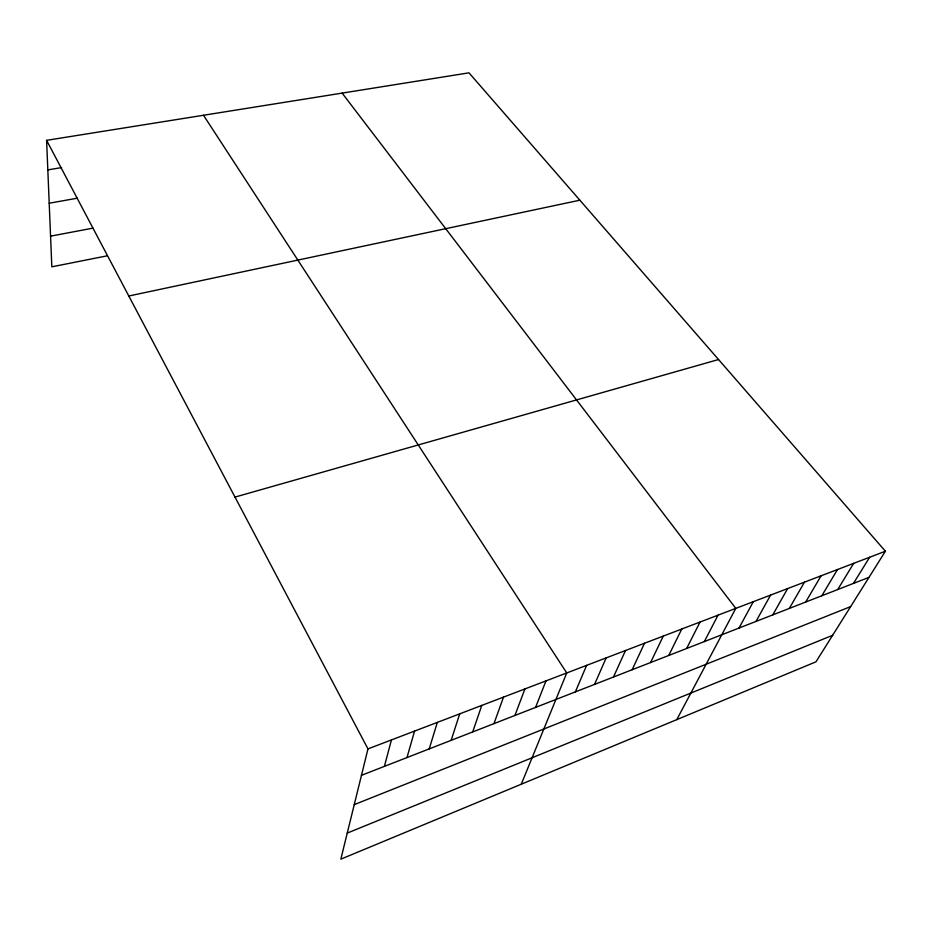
<?xml version="1.0" encoding="UTF-8"?>
<svg xmlns="http://www.w3.org/2000/svg" width="932" height="932" viewBox="0 0 932 932"><rect width="100%" height="100%" fill="white"/><g stroke="black" fill="none" stroke-linecap="round" stroke-linejoin="round"><path stroke-width="1.4" d="M46.6 140.336L367.965 748.897L340.832 859.164L815.978 661.813L885.4 551.231L468.994 72.836L46.6 140.336L51.831 266.82L107.098 255.846M384.392 766.372L391.452 739.926M406.981 757.565L414.565 731.096M429.221 748.897L437.318 722.393M451.135 740.346L459.721 713.842M472.71 731.923L481.786 705.408M493.972 723.64L503.513 697.113M514.918 715.461L524.914 688.934M535.562 707.411L545.989 680.884M521.268 784.231L566.749 672.951L203.502 115.265M575.37 691.894L586.612 665.366M594.558 684.403L606.184 657.887M613.489 677.016L625.489 650.513M632.152 669.735L644.513 643.243M650.571 662.559L663.281 636.078M668.733 655.476L681.781 629.007M686.651 648.474L700.037 622.04M704.336 641.577L718.036 615.155M676.76 719.644L735.791 608.375L342.126 93.107M739.006 628.063L753.312 601.688M755.992 621.434L770.601 595.082M772.768 614.887L787.645 588.57M789.322 608.433L804.479 582.139M805.667 602.06L821.092 575.79M821.803 595.769L837.484 569.534M837.728 589.548L853.665 563.347M853.467 583.42L869.638 557.254M347.252 833.091L832.637 635.286M354.253 804.631L850.636 606.604M361.465 775.319L868.997 577.351M367.965 748.897L885.4 551.231M234.992 497.094L718.537 359.531M128.802 296.003L579.855 200.194M50.561 236.157L93.025 228.13M49.198 203.234L77.356 198.19M47.823 169.904L61.57 167.585"/></g></svg>
